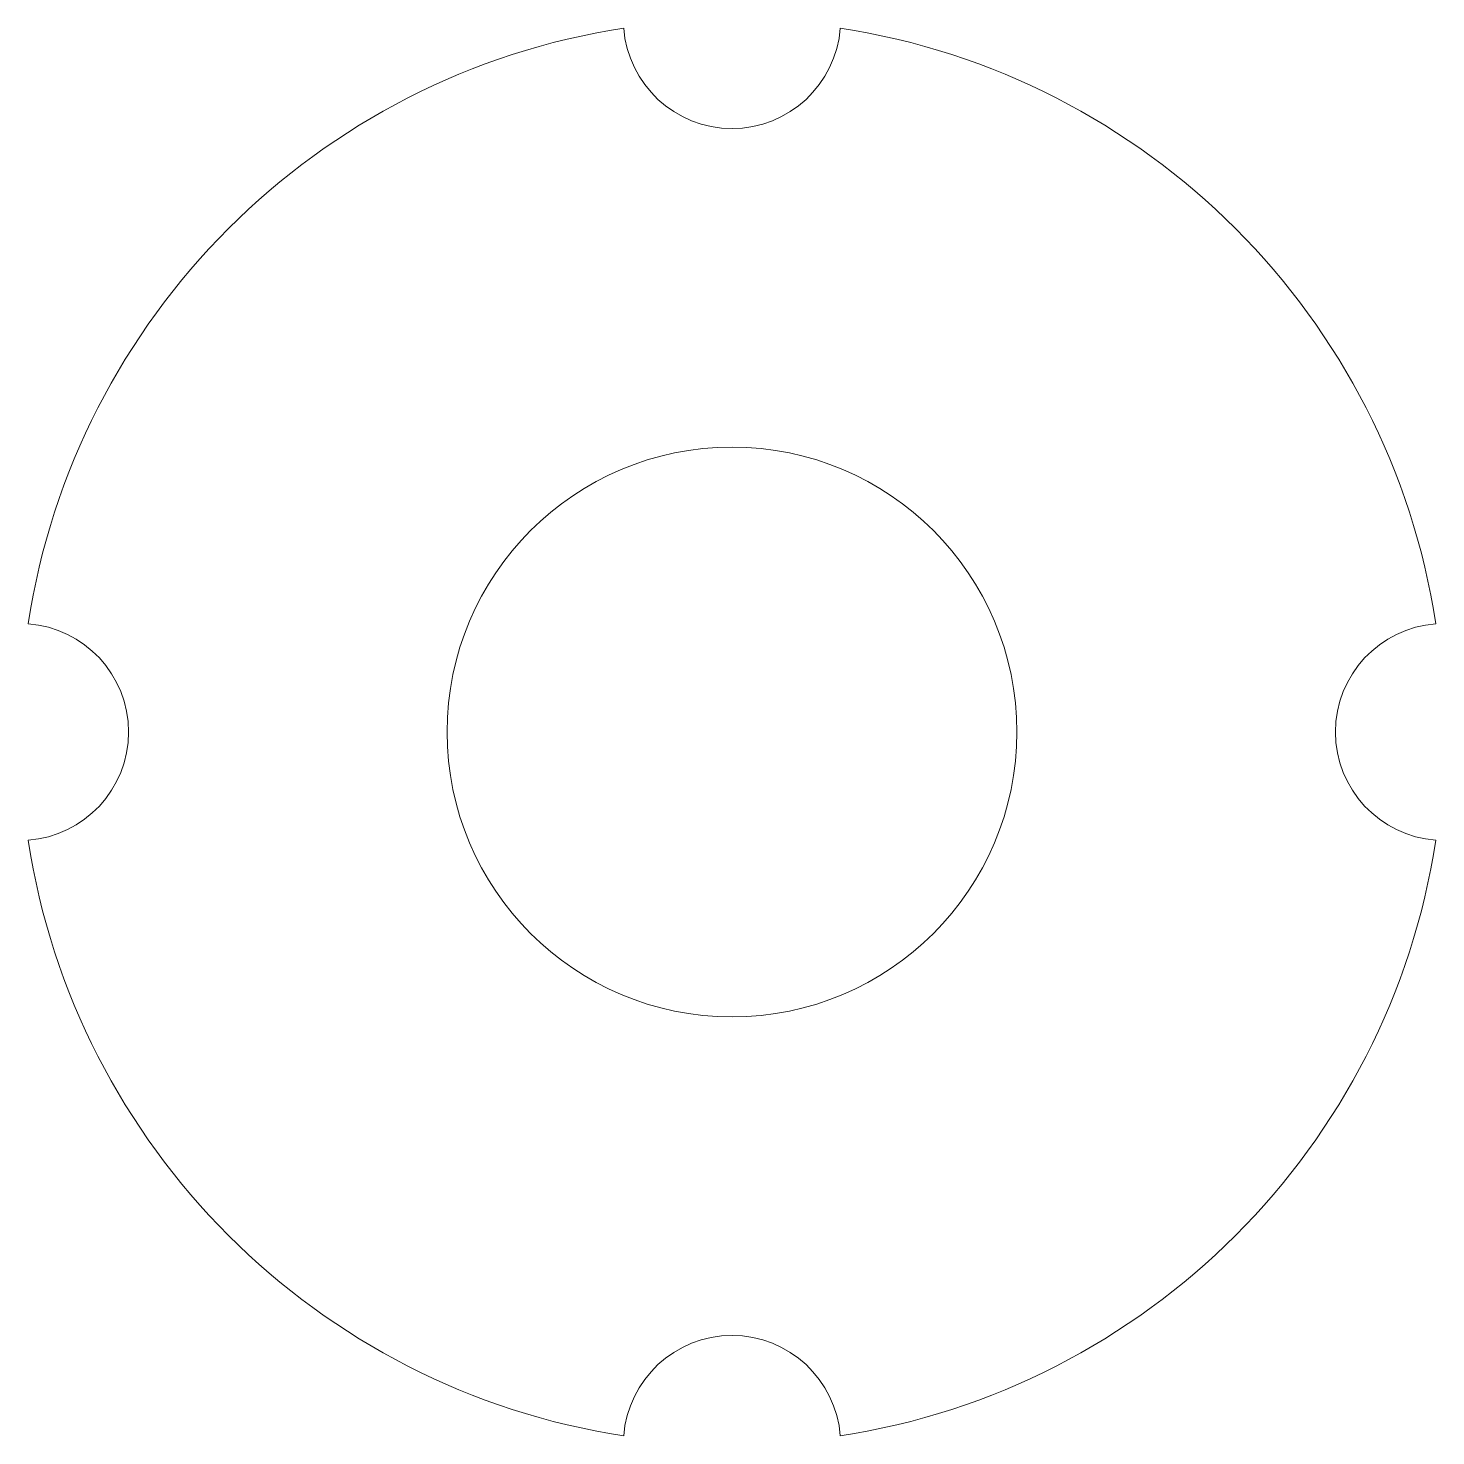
# Model space of a CAD drawing. Header units: centimetres. Extents: x -121 to 177, y -44 to 114.
# Drawn here: x 118.312 to 120.288, y 5.361 to 7.339 of the extents above; entities that cross this region are included whole.
import ezdxf

# ---------------------------------------------------------------- set-up
doc = ezdxf.new("R2010")
doc.units = ezdxf.units.CM
doc.header["$MEASUREMENT"] = 0
doc.layers.add('Layer 1', color=7, linetype='Continuous')

msp = doc.modelspace()

# ---------------------------------------------------------------- linework, layer by layer
at = {"layer": 'Layer 1', "lineweight": 20}
msp.add_ellipse((119.3, 6.35), major_axis=(0, 0.4), ratio=1, dxfattribs=at)
msp.add_open_spline([(119.45207, 7.33851), (119.88253, 7.2728), (120.22273, 6.93253), (120.28844, 6.50207), (120.28844, 6.50207), (120.20963, 6.49616), (120.1475, 6.43032), (120.1475, 6.35), (120.1475, 6.35), (120.1475, 6.26968), (120.20963, 6.20384), (120.28844, 6.19793), (120.28844, 6.19793), (120.22273, 5.76747), (119.88253, 5.4272), (119.45207, 5.36149), (119.45207, 5.36149), (119.44619, 5.44034), (119.38034, 5.5025), (119.3, 5.5025), (119.3, 5.5025), (119.21966, 5.5025), (119.15381, 5.44034), (119.14793, 5.36149), (119.14793, 5.36149), (118.71747, 5.4272), (118.37727, 5.76747), (118.31156, 6.19793), (118.31156, 6.19793), (118.39037, 6.20384), (118.4525, 6.26968), (118.4525, 6.35), (118.4525, 6.35), (118.4525, 6.43032), (118.39037, 6.49616), (118.31156, 6.50207), (118.31156, 6.50207), (118.37727, 6.93253), (118.71747, 7.2728), (119.14793, 7.33851), (119.14793, 7.33851), (119.15381, 7.25966), (119.21966, 7.1975), (119.3, 7.1975), (119.3, 7.1975), (119.38034, 7.1975), (119.44619, 7.25966), (119.45207, 7.33851)], degree=3, knots=[0, 0, 0, 0, 0.0833333, 0.0833333, 0.0833333, 0.0833333, 0.1666667, 0.1666667, 0.1666667, 0.1666667, 0.25, 0.25, 0.25, 0.25, 0.3333333, 0.3333333, 0.3333333, 0.3333333, 0.4166667, 0.4166667, 0.4166667, 0.4166667, 0.5, 0.5, 0.5, 0.5, 0.5833333, 0.5833333, 0.5833333, 0.5833333, 0.6666667, 0.6666667, 0.6666667, 0.6666667, 0.75, 0.75, 0.75, 0.75, 0.8333333, 0.8333333, 0.8333333, 0.8333333, 0.9166667, 0.9166667, 0.9166667, 0.9166667, 1, 1, 1, 1], dxfattribs=at)

doc.saveas('drawing.dxf')
